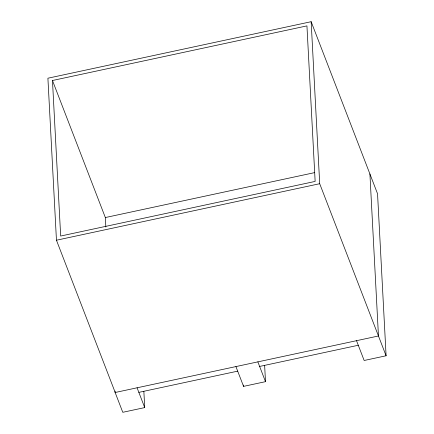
<?xml version="1.0" encoding="UTF-8"?>
<svg xmlns="http://www.w3.org/2000/svg" width="434" height="434" viewBox="0 0 434 434"><rect width="100%" height="100%" fill="white"/><g stroke="black" fill="none" stroke-linecap="round" stroke-linejoin="round"><path stroke-width="0.65" d="M356.52 340.69L364.159 360.486L386.097 355.777L377.547 193.759L311.156 21.7L47.903 78.212L56.453 240.224L115.205 392.493M52.465 80.507L306.941 25.883L315.144 181.417L60.668 236.042L52.465 80.507L105.343 217.548L105.842 227.015M105.343 217.548L314.753 172.596M56.453 240.224L319.701 183.718L311.156 21.7M143.86 391.387L144.717 407.591L122.779 412.3L115.14 392.504L378.459 335.981L369.909 173.963M138.842 392.363L237.686 371.146M259.624 366.437L358.283 345.258M235.922 366.578L243.561 386.374L265.499 381.665L264.642 365.461M319.701 183.718L386.097 355.777M257.861 361.869L265.499 381.665M137.079 387.795L144.717 407.591M243.49 385.023L243.561 386.374M115.135 391.142L115.14 392.504"/></g></svg>
